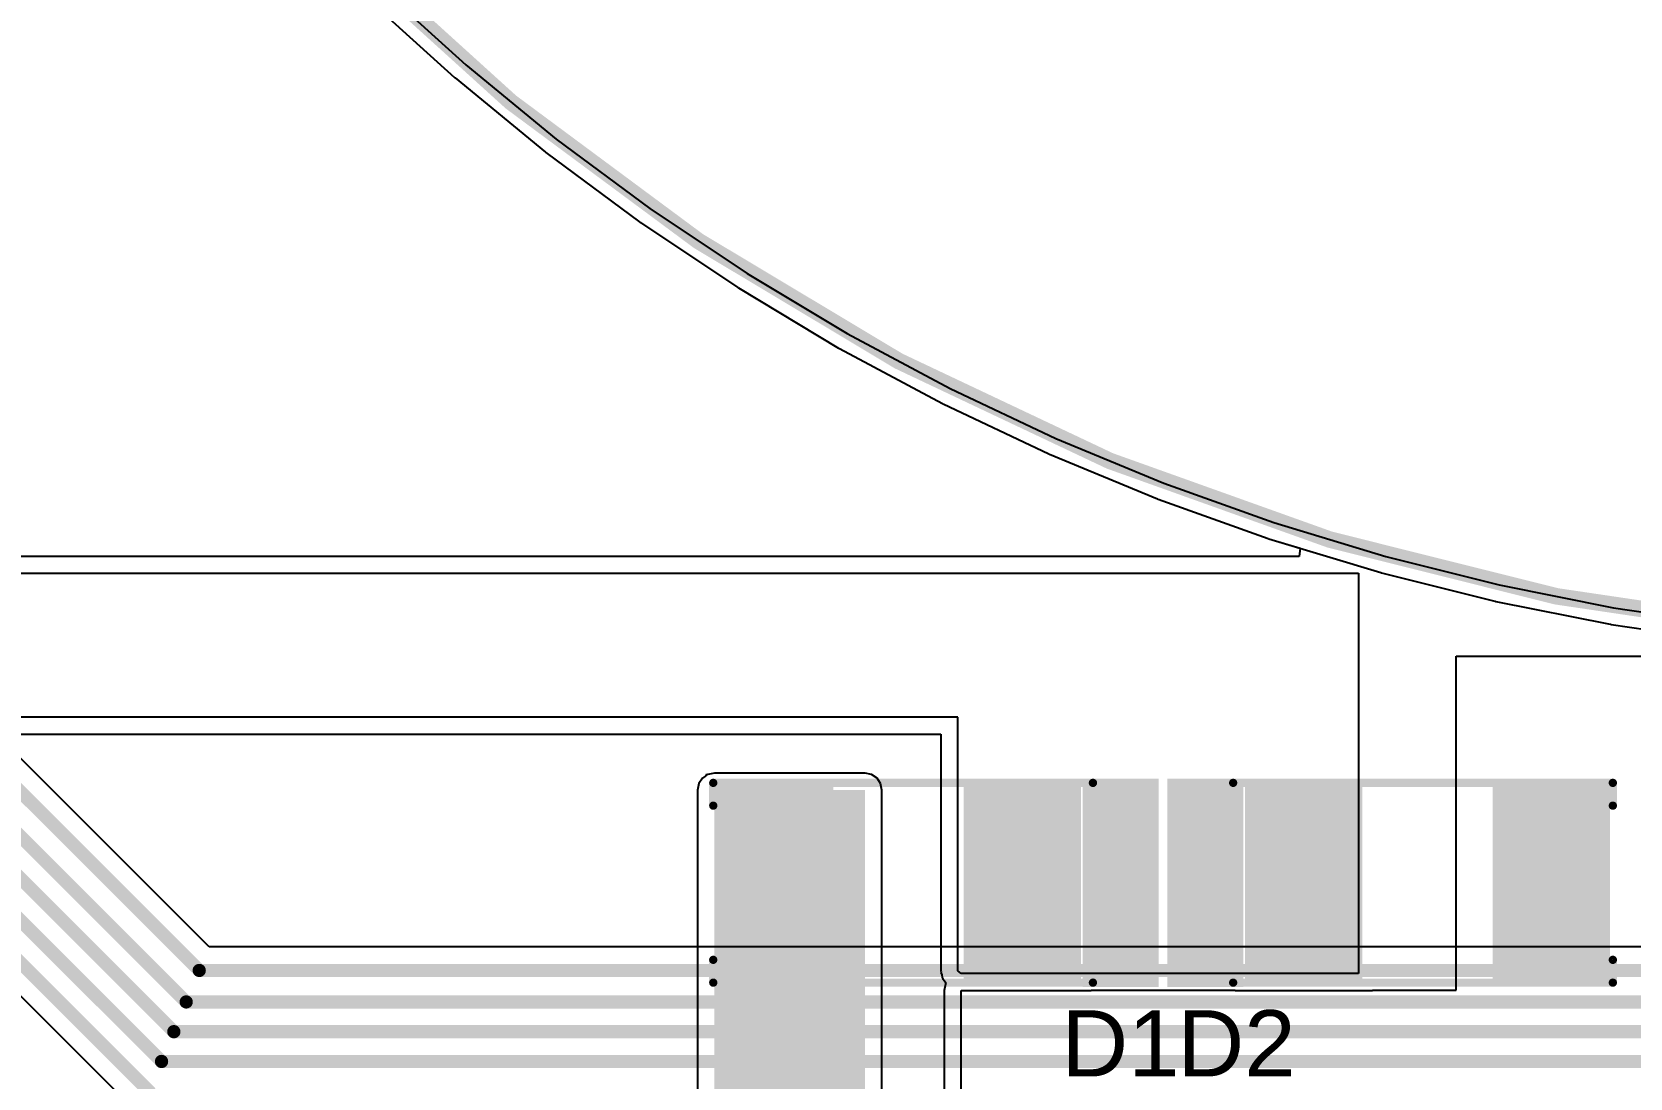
# Model space of a CAD drawing. Header units: inches. Extents: x -89 to 427, y -87 to 99.
# Drawn here: x -30.51 to -5.99, y -43.21 to -27.15 of the extents above; entities that cross this region are included whole.
import ezdxf

# ---------------------------------------------------------------- set-up
doc = ezdxf.new("R2010")
doc.units = ezdxf.units.IN
for name, color, linetype in [('Board_Outline', 56, 'Continuous'), ('Bottom Layer', 5, 'Continuous'), ('Multi-Layer', 9, 'Continuous'), ('Top Layer', 1, 'Continuous'), ('Top Overlay', 2, 'Continuous'), ('Top Paste', 8, 'Continuous'), ('Top Solder', 216, 'Continuous')]:
    doc.layers.add(name, color=color, linetype=linetype)
doc.styles.add('Arial', font='', dxfattribs={"height": 0.2})
doc.styles.get('Arial').set_extended_font_data('Arial')

msp = doc.modelspace()

# ---------------------------------------------------------------- hatches: boundary and pattern name
at = {"layer": 'Top Layer'}
for points in [[(-20.041, -57.048), (-17.729, -57.048), (-17.729, -38.786), (-20.041, -38.786)], [(-18.316, -41.608), (-19.916, -41.608), (-19.916, -38.808), (-18.316, -38.808)], [(-14.516, -41.608), (-16.116, -41.608), (-16.116, -38.808), (-14.516, -38.808)], [(-11.798, -38.808), (-10.198, -38.808), (-10.198, -41.608), (-11.798, -41.608)], [(-7.998, -38.808), (-6.398, -38.808), (-6.398, -41.608), (-7.998, -41.608)]]:
    msp.add_hatch(color=1, dxfattribs=at).paths.add_polyline_path(points)
at = {"layer": 'Top Overlay'}
for points in [[(-13.224, -38.608), (-14.391, -38.608), (-14.391, -41.808), (-13.224, -41.808)], [(-13.09, -41.808), (-11.923, -41.808), (-11.923, -38.608), (-13.09, -38.608)]]:
    msp.add_hatch(color=2, dxfattribs=at).paths.add_polyline_path(points)
at = {"layer": 'Top Paste'}
for points in [[(-18.316, -41.608), (-19.916, -41.608), (-19.916, -38.808), (-18.316, -38.808)], [(-14.516, -41.608), (-16.116, -41.608), (-16.116, -38.808), (-14.516, -38.808)], [(-11.798, -38.808), (-10.198, -38.808), (-10.198, -41.608), (-11.798, -41.608)], [(-7.998, -38.808), (-6.398, -38.808), (-6.398, -41.608), (-7.998, -41.608)]]:
    msp.add_hatch(color=8, dxfattribs=at).paths.add_polyline_path(points)
at = {"layer": 'Top Solder'}
for points in [[(-18.215, -41.71), (-20.018, -41.71), (-20.018, -38.707), (-18.215, -38.707)], [(-14.415, -41.71), (-16.218, -41.71), (-16.218, -38.707), (-14.415, -38.707)], [(-11.9, -38.707), (-10.097, -38.707), (-10.097, -41.71), (-11.9, -41.71)], [(-8.1, -38.707), (-6.297, -38.707), (-6.297, -41.71), (-8.1, -41.71)]]:
    msp.add_hatch(color=216, dxfattribs=at).paths.add_polyline_path(points)

# ---------------------------------------------------------------- linework, layer by layer
at = {"layer": 'Board_Outline'}
for points in [[(87.312, 0, 0.254, 0.254, 1), (-87.312, 0, 0.254, 0.254, 1)], [(36.513, 0, 0.254, 0.254, 1), (-36.513, 0, 0.254, 0.254, 1)]]:
    msp.add_lwpolyline(points, format="xyseb", close=True, dxfattribs=at)
at = {"layer": 'Bottom Layer'}
for p, q in [((-25.358, -26.644), (-24.03, -27.848)), ((-24.03, -27.848), (-24.025, -27.851)), ((-24.025, -27.851), (-24.02, -27.856)), ((-24.02, -27.856), (-22.635, -28.993)), ((-22.635, -28.993), (-22.629, -28.996)), ((-22.629, -28.996), (-22.625, -29.001)), ((-22.625, -29.001), (-21.185, -30.069)), ((-21.185, -30.069), (-21.179, -30.072)), ((-21.179, -30.072), (-21.174, -30.076)), ((-21.174, -30.076), (-19.684, -31.072)), ((-19.684, -31.072), (-19.678, -31.075)), ((-19.678, -31.075), (-19.673, -31.079)), ((-19.673, -31.079), (-18.136, -32.001)), ((-27.795, -41.192), (-36.95, -32.037)), ((-18.136, -32.001), (-18.129, -32.003)), ((-18.129, -32.003), (-18.124, -32.007)), ((-18.124, -32.007), (-16.543, -32.852)), ((-16.543, -32.852), (-16.537, -32.854)), ((-16.537, -32.854), (-16.532, -32.858)), ((-16.532, -32.858), (-14.912, -33.624)), ((-14.912, -33.624), (-14.905, -33.626)), ((-14.905, -33.626), (-14.9, -33.629)), ((-14.9, -33.629), (-13.244, -34.315)), ((-13.244, -34.315), (-13.237, -34.317)), ((-13.237, -34.317), (-13.232, -34.32)), ((-13.232, -34.32), (-11.544, -34.924)), ((-11.544, -34.924), (-11.538, -34.925)), ((-11.538, -34.925), (-11.532, -34.928)), ((-11.532, -34.928), (-9.816, -35.448)), ((-9.816, -35.448), (-9.81, -35.449)), ((-9.81, -35.449), (-9.804, -35.452)), ((-9.804, -35.452), (-8.065, -35.887)), ((-8.065, -35.887), (-8.059, -35.888)), ((-8.059, -35.888), (-8.053, -35.89)), ((-8.053, -35.89), (-6.295, -36.24)), ((-6.295, -36.24), (-6.288, -36.24)), ((-6.288, -36.24), (-6.282, -36.242)), ((-6.282, -36.242), (-4.509, -36.505)), ((-32.12, -40.515), (-28.945, -43.69)), ((-2.118, -41.192), (-27.795, -41.192))]:
    msp.add_line(p, q, dxfattribs=at)
for points in [[(-37.313, -32.187, 0.203, 0.203, 0), (-27.946, -41.554, 0.203, 0.203, 0)], [(-37.795, -32.387, 0.203, 0.203, 0), (-28.145, -42.037, 0.203, 0.203, 0)], [(-39.497, -32.625, 0.203, 0.203, 0), (-28.688, -43.434, 0.203, 0.203, 0)], [(-38.252, -32.577, 0.203, 0.203, 0), (-28.335, -42.494, 0.203, 0.203, 0)], [(-38.71, -32.766, 0.203, 0.203, 0), (-28.524, -42.951, 0.203, 0.203, 0)], [(-27.946, -41.554, 0.203, 0.203, 0), (30.251, -41.554, 0.203, 0.203, 0)], [(-28.145, -42.037, 0.203, 0.203, 0), (37.592, -42.037, 0.203, 0.203, 0)], [(-28.335, -42.494, 0.203, 0.203, 0), (45.898, -42.494, 0.203, 0.203, 0)], [(-28.524, -42.951, 0.203, 0.203, 0), (52.527, -42.951, 0.203, 0.203, 0)]]:
    msp.add_lwpolyline(points, format="xyseb", dxfattribs=at)
for points in [[(-27.996, -41.554, 0.102, 0.102, 1), (-27.895, -41.554, 0.102, 0.102, 1)], [(-27.996, -41.554, 0.102, 0.102, 1), (-27.895, -41.554, 0.102, 0.102, 1)], [(-28.196, -42.037, 0.102, 0.102, 1), (-28.095, -42.037, 0.102, 0.102, 1)], [(-28.196, -42.037, 0.102, 0.102, 1), (-28.095, -42.037, 0.102, 0.102, 1)], [(-28.386, -42.494, 0.102, 0.102, 1), (-28.284, -42.494, 0.102, 0.102, 1)], [(-28.386, -42.494, 0.102, 0.102, 1), (-28.284, -42.494, 0.102, 0.102, 1)], [(-28.575, -42.951, 0.102, 0.102, 1), (-28.473, -42.951, 0.102, 0.102, 1)], [(-28.575, -42.951, 0.102, 0.102, 1), (-28.473, -42.951, 0.102, 0.102, 1)]]:
    msp.add_lwpolyline(points, format="xyseb", close=True, dxfattribs=at)
at = {"layer": 'Multi-Layer'}
for p, q in [((-25.184, -26.452), (-23.856, -27.656)), ((-23.856, -27.656), (-22.47, -28.793)), ((-22.47, -28.793), (-21.031, -29.861)), ((-21.031, -29.861), (-19.54, -30.857)), ((-19.54, -30.857), (-18.002, -31.779)), ((-18.002, -31.779), (-16.421, -32.624)), ((-16.421, -32.624), (-14.801, -33.39)), ((-14.801, -33.39), (-13.145, -34.076)), ((-13.145, -34.076), (-11.457, -34.68)), ((-11.457, -34.68), (-9.741, -35.2)), ((-9.741, -35.2), (-8.002, -35.636)), ((-8.002, -35.636), (-6.244, -35.986)), ((-6.244, -35.986), (-4.471, -36.249))]:
    msp.add_line(p, q, dxfattribs=at)
at = {"layer": 'Top Layer'}
for p, q in [((-25.358, -26.644), (-24.03, -27.848)), ((-24.03, -27.848), (-24.025, -27.851)), ((-24.025, -27.851), (-24.02, -27.856)), ((-24.02, -27.856), (-22.635, -28.993)), ((-22.635, -28.993), (-22.629, -28.996)), ((-22.629, -28.996), (-22.625, -29.001)), ((-22.625, -29.001), (-21.185, -30.069)), ((-21.185, -30.069), (-21.179, -30.072)), ((-21.179, -30.072), (-21.174, -30.076)), ((-21.174, -30.076), (-19.684, -31.072)), ((-19.684, -31.072), (-19.678, -31.075)), ((-19.678, -31.075), (-19.673, -31.079)), ((-19.673, -31.079), (-18.136, -32.001)), ((-18.136, -32.001), (-18.129, -32.003)), ((-18.129, -32.003), (-18.124, -32.007)), ((-18.124, -32.007), (-16.543, -32.852)), ((-16.543, -32.852), (-16.537, -32.854)), ((-16.537, -32.854), (-16.532, -32.858)), ((-16.532, -32.858), (-14.912, -33.624)), ((-14.912, -33.624), (-14.905, -33.626)), ((-14.905, -33.626), (-14.9, -33.629)), ((-14.9, -33.629), (-13.244, -34.315)), ((-13.244, -34.315), (-13.237, -34.317)), ((-13.237, -34.317), (-13.232, -34.32)), ((-13.232, -34.32), (-11.544, -34.924)), ((-11.544, -34.924), (-11.538, -34.925)), ((-11.538, -34.925), (-11.532, -34.928)), ((-11.532, -34.928), (-11.051, -35.074)), ((-11.07, -35.199), (-35.763, -35.199)), ((-11.051, -35.074), (-11.07, -35.199)), ((-35.763, -35.458), (-10.16, -35.458)), ((-10.16, -35.458), (-10.16, -41.603)), ((-8.661, -41.859), (-8.661, -36.728)), ((-8.661, -36.728), (-1.78, -36.728)), ((-16.307, -37.668), (-34.798, -37.668)), ((-16.307, -41.561), (-16.307, -37.668)), ((-34.539, -37.927), (-16.566, -37.927)), ((-16.566, -37.927), (-16.566, -41.561)), ((-20.28, -38.687), (-20.3, -38.786)), ((-20.224, -38.603), (-20.28, -38.687)), ((-20.17, -38.567), (-20.224, -38.603)), ((-20.151, -38.554), (-20.17, -38.554)), ((-20.17, -38.554), (-20.17, -38.567)), ((-20.14, -38.547), (-20.151, -38.554)), ((-20.041, -38.527), (-20.14, -38.547)), ((-17.729, -38.527), (-20.041, -38.527)), ((-17.63, -38.547), (-17.729, -38.527)), ((-17.546, -38.603), (-17.63, -38.547)), ((-17.49, -38.687), (-17.546, -38.603)), ((-17.47, -38.786), (-17.49, -38.687)), ((-20.3, -38.786), (-20.3, -54.966)), ((-17.47, -54.707), (-17.47, -38.786)), ((-16.566, -41.561), (-16.563, -41.574)), ((-16.563, -41.574), (-16.565, -41.587)), ((-16.565, -41.587), (-16.553, -41.623)), ((-16.553, -41.623), (-16.546, -41.661)), ((-16.546, -41.661), (-16.539, -41.671)), ((-16.539, -41.671), (-16.535, -41.684)), ((-16.535, -41.684), (-16.511, -41.713)), ((-16.256, -41.603), (-16.307, -41.561)), ((-14.277, -41.603), (-16.256, -41.603)), ((-14.262, -41.6), (-14.277, -41.603)), ((-12.052, -41.6), (-14.262, -41.6)), ((-12.037, -41.603), (-12.052, -41.6)), ((-10.16, -41.603), (-12.037, -41.603)), ((-16.495, -41.763), (-16.515, -41.862)), ((-16.515, -41.862), (-16.515, -46.279)), ((-16.511, -41.713), (-16.49, -41.745)), ((-16.485, -41.748), (-16.495, -41.763)), ((-16.49, -41.745), (-16.485, -41.748)), ((-16.256, -46.279), (-16.256, -41.862)), ((-16.256, -41.862), (-14.262, -41.862)), ((-14.262, -41.862), (-14.262, -41.859)), ((-14.262, -41.859), (-12.052, -41.859)), ((-12.052, -41.859), (-12.052, -41.862)), ((-12.052, -41.862), (-9.944, -41.862)), ((-9.944, -41.862), (-9.944, -41.859)), ((-9.944, -41.859), (-8.661, -41.859))]:
    msp.add_line(p, q, dxfattribs=at)
at = {"layer": 'Top Overlay'}
for points in [[(-20.058, -38.675, 0.127, 0.127, 0), (-14.233, -38.675, 0.127, 0.127, 0)], [(-20.058, -39.025, 0.127, 0.127, 0), (-20.058, -38.675, 0.127, 0.127, 0)], [(-12.081, -38.675, 0.127, 0.127, 0), (-6.256, -38.675, 0.127, 0.127, 0)], [(-6.256, -39.025, 0.127, 0.127, 0), (-6.256, -38.675, 0.127, 0.127, 0)], [(-20.058, -41.741, 0.127, 0.127, 0), (-20.058, -41.391, 0.127, 0.127, 0)], [(-6.256, -41.741, 0.127, 0.127, 0), (-6.256, -41.391, 0.127, 0.127, 0)], [(-20.058, -41.741, 0.127, 0.127, 0), (-14.233, -41.741, 0.127, 0.127, 0)], [(-12.081, -41.741, 0.127, 0.127, 0), (-6.256, -41.741, 0.127, 0.127, 0)]]:
    msp.add_lwpolyline(points, format="xyseb", dxfattribs=at)
for points in [[(-20.09, -38.675, 0.0635, 0.0635, 1), (-20.027, -38.675, 0.0635, 0.0635, 1)], [(-20.09, -38.675, 0.0635, 0.0635, 1), (-20.027, -38.675, 0.0635, 0.0635, 1)], [(-14.265, -38.675, 0.0635, 0.0635, 1), (-14.201, -38.675, 0.0635, 0.0635, 1)], [(-12.113, -38.675, 0.0635, 0.0635, 1), (-12.05, -38.675, 0.0635, 0.0635, 1)], [(-6.288, -38.675, 0.0635, 0.0635, 1), (-6.224, -38.675, 0.0635, 0.0635, 1)], [(-6.288, -38.675, 0.0635, 0.0635, 1), (-6.224, -38.675, 0.0635, 0.0635, 1)], [(-20.09, -39.025, 0.0635, 0.0635, 1), (-20.027, -39.025, 0.0635, 0.0635, 1)], [(-6.288, -39.025, 0.0635, 0.0635, 1), (-6.224, -39.025, 0.0635, 0.0635, 1)], [(-20.09, -41.391, 0.0635, 0.0635, 1), (-20.027, -41.391, 0.0635, 0.0635, 1)], [(-6.288, -41.391, 0.0635, 0.0635, 1), (-6.224, -41.391, 0.0635, 0.0635, 1)], [(-20.09, -41.741, 0.0635, 0.0635, 1), (-20.027, -41.741, 0.0635, 0.0635, 1)], [(-20.09, -41.741, 0.0635, 0.0635, 1), (-20.027, -41.741, 0.0635, 0.0635, 1)], [(-14.265, -41.741, 0.0635, 0.0635, 1), (-14.201, -41.741, 0.0635, 0.0635, 1)], [(-12.113, -41.741, 0.0635, 0.0635, 1), (-12.05, -41.741, 0.0635, 0.0635, 1)], [(-6.288, -41.741, 0.0635, 0.0635, 1), (-6.224, -41.741, 0.0635, 0.0635, 1)], [(-6.288, -41.741, 0.0635, 0.0635, 1), (-6.224, -41.741, 0.0635, 0.0635, 1)]]:
    msp.add_lwpolyline(points, format="xyseb", close=True, dxfattribs=at)

# ---------------------------------------------------------------- texts
at = {"layer": 'Top Overlay', "style": 'Arial'}
for s, p in [('D1', (-14.718, -43.18)), ('D2', (-12.937, -43.18))]:
    msp.add_text(s, height=1.016, dxfattribs=at).set_placement(p)

doc.saveas('drawing.dxf')
